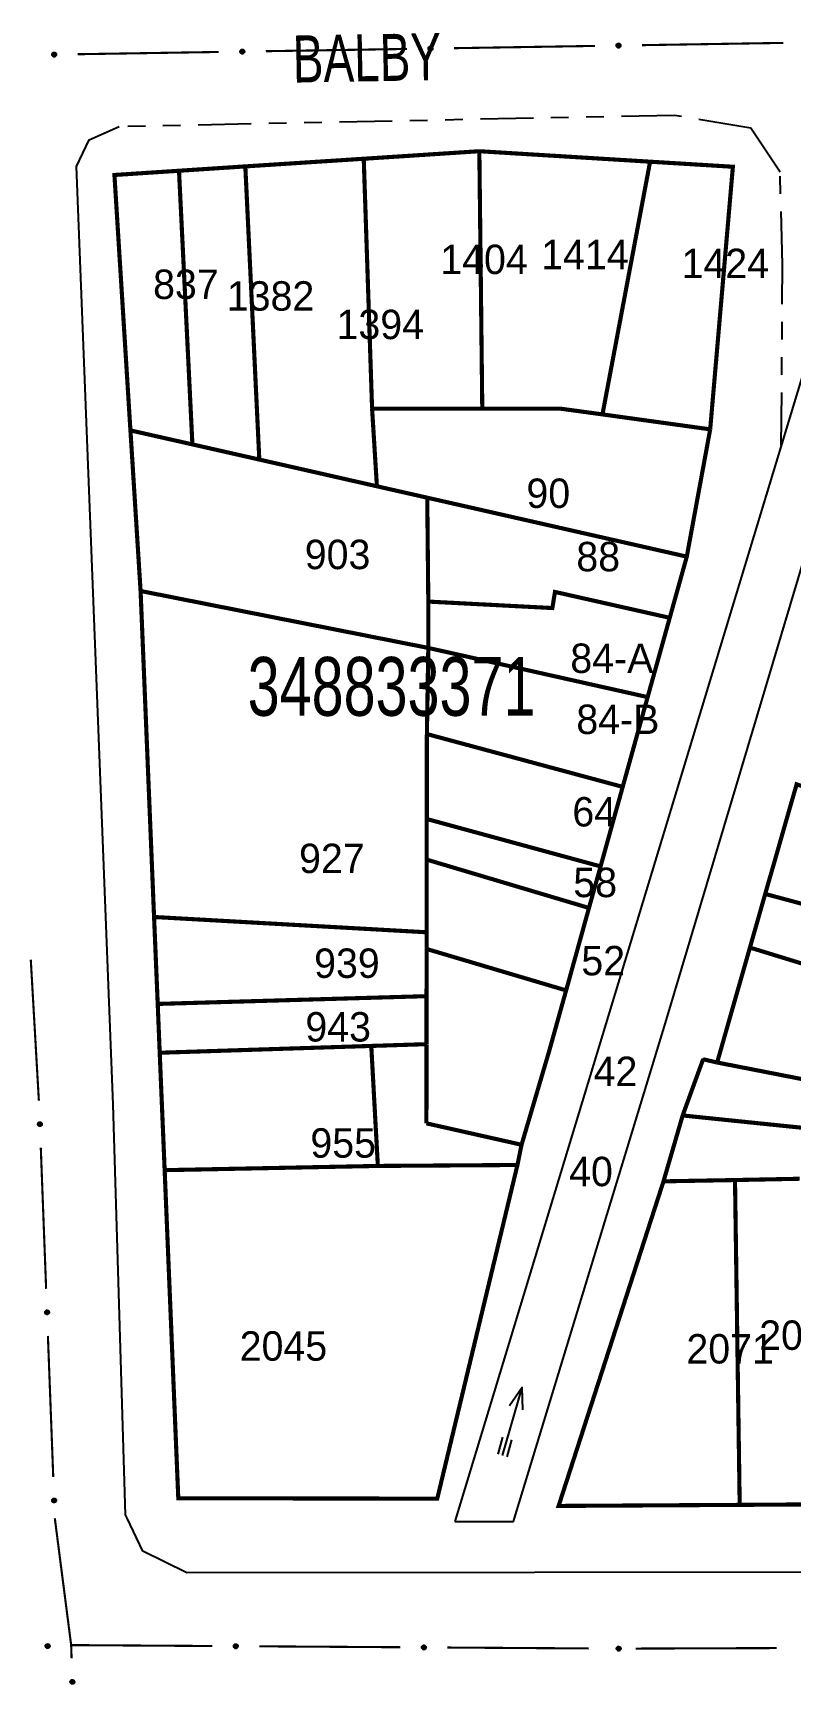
# Model space of a CAD drawing. Extents: x 202481 to 204056, y 4838981 to 4840330.
# Drawn here: x 202731.7 to 202796.2, y 4839883.5 to 4840023.8 of the extents above; entities that cross this region are included whole.
import ezdxf
from ezdxf.enums import TextEntityAlignment as Align

# ---------------------------------------------------------------- set-up
doc = ezdxf.new("R2010")
doc.units = 0
doc.header["$LTSCALE"] = 1.5
doc.header["$MEASUREMENT"] = 0
doc.linetypes.add('TRACO_25', pattern=[8, 3, -1, 1, -1, 1, -1])
for name, color, linetype in [('CD_MALHA_LOTES', 7, 'CONTINUOUS'), ('CD_TXT_QUADRA', 7, 'CONTINUOUS'), ('HD-CANAIS', 7, 'CONTINUOUS'), ('RU-QUADRA', 210, 'CONTINUOUS'), ('SV-EIXO-RUA-PAV', 20, 'CONTINUOUS'), ('SV-PONTE-BUEIRO', 251, 'CONTINUOUS'), ('SV-RUA-NAO-PAV', 7, 'CONTINUOUS'), ('SV-RUA-PAVIM', 7, 'CONTINUOUS'), ('SV-TXT-RUA-PAV', 7, 'CONTINUOUS'), ('Th_NmrPort', 1, 'CONTINUOUS')]:
    doc.layers.add(name, color=color, linetype=linetype)
doc.styles.add('ARIAL', font='ARIAL.SHX')

# ---------------------------------------------------------------- blocks, each defined once
blk = doc.blocks.new('COD035', base_point=(202771.65, 4839902.89))
at = {"layer": 'HD-CANAIS'}
for p, q in [((202771.65, 4839903.295731), (202773.15, 4839903.295731)), ((202771.65, 4839902.895731), (202777.65, 4839902.895731)), ((202771.65, 4839902.495731), (202773.15, 4839902.495731))]:
    blk.add_line(p, q, dxfattribs=at)
blk.add_lwpolyline([(202775.85, 4839902.295731), (202777.65, 4839902.895731), (202775.85, 4839903.495731)], dxfattribs=at)

msp = doc.modelspace()

# ---------------------------------------------------------------- linework, layer by layer
at = {"layer": 'CD_MALHA_LOTES', "linetype": 'Continuous', "const_width": 0.35, "flags": 128}
for points in [[(202749.77, 4840012.46), (202759.84, 4840013.11)], [(202759.84, 4840013.11), (202769.67, 4840013.75)], [(202760.55, 4839991.86), (202759.84, 4840013.11)], [(202769.92, 4839991.86), (202769.67, 4840013.75)], [(202769.67, 4840013.75), (202784.19, 4840012.86)], [(202780.14, 4839991.38), (202784.19, 4840012.86)], [(202784.19, 4840012.86), (202791.23, 4840012.43), (202789.3, 4839990.11)], [(202744.13, 4840012.09), (202738.64, 4840011.73), (202740, 4839990.02)], [(202744.13, 4840012.09), (202749.77, 4840012.46)], [(202745.27, 4839988.83), (202744.13, 4840012.09)], [(202750.96, 4839987.54), (202749.77, 4840012.46)], [(202760.96, 4839985.27), (202760.55, 4839991.86)], [(202760.55, 4839991.86), (202769.92, 4839991.86)], [(202780.14, 4839991.38), (202776.62, 4839991.86), (202769.92, 4839991.86)], [(202789.3, 4839990.11), (202780.14, 4839991.38)], [(202740, 4839990.02), (202745.27, 4839988.83)], [(202740.863333, 4839976.37), (202740, 4839990.02)], [(202745.27, 4839988.83), (202750.96, 4839987.54)], [(202789.3, 4839990.11), (202787.31, 4839979.29)], [(202750.96, 4839987.54), (202760.96, 4839985.27)], [(202760.96, 4839985.27), (202765.24, 4839984.3)], [(202765.24, 4839984.3), (202787.31, 4839979.29)], [(202765.24, 4839984.3), (202765.33, 4839975.47)], [(202785.86, 4839974.09), (202787.31, 4839979.29)], [(202742.01, 4839948.66), (202740.863333, 4839976.37)], [(202765.33, 4839971.53), (202740.863333, 4839976.37)], [(202765.33, 4839975.47), (202775.88, 4839974.92), (202776.1, 4839976.29), (202785.86, 4839974.09)], [(202765.33, 4839975.47), (202765.33, 4839971.53)], [(202785.86, 4839974.09), (202783.98, 4839967.35)], [(202765.21, 4839964.21), (202765.33, 4839971.53)], [(202783.98, 4839967.35), (202765.33, 4839971.53)], [(202783.98, 4839967.35), (202781.86, 4839959.72)], [(202765.2, 4839956.99), (202765.21, 4839964.21)], [(202781.86, 4839959.72), (202765.21, 4839964.21)], [(202781.86, 4839959.72), (202779.98, 4839952.96)], [(202793.98, 4839950.62), (202796.65, 4839959.94), (202798.07, 4839959.44)], [(202765.194128, 4839953.537248), (202765.2, 4839956.99)], [(202779.98, 4839952.96), (202765.2, 4839956.99)], [(202765.19, 4839947.36), (202765.194128, 4839953.537248)], [(202778.991729, 4839949.428035), (202765.194128, 4839953.537248)], [(202779.98, 4839952.96), (202778.991729, 4839949.428035)], [(202792.68, 4839946.06), (202793.98, 4839950.62)], [(202826.11, 4839941.97), (202793.98, 4839950.62)], [(202742.01, 4839948.66), (202765.19, 4839947.36)], [(202742.32, 4839941.27), (202742.01, 4839948.66)], [(202778.991729, 4839949.428035), (202777.05, 4839942.42)], [(202765.19, 4839945.94), (202765.19, 4839947.36)], [(202765.18, 4839941.93), (202765.19, 4839945.94)], [(202777.05, 4839942.42), (202765.19, 4839945.94)], [(202789.89, 4839936.29), (202792.68, 4839946.06)], [(202826.43, 4839935.7), (202792.68, 4839946.06)], [(202742.32, 4839941.27), (202765.18, 4839941.93)], [(202742.49, 4839937.12), (202742.32, 4839941.27)], [(202765.18, 4839940.54), (202765.18, 4839941.93)], [(202777.05, 4839942.42), (202775.61, 4839937.27)], [(202765.18, 4839937.85), (202765.18, 4839940.54)], [(202742.49, 4839937.12), (202760.48, 4839937.7)], [(202742.91, 4839927.14), (202742.49, 4839937.12)], [(202760.48, 4839937.7), (202765.18, 4839937.85)], [(202761.04, 4839927.5), (202760.48, 4839937.7)], [(202765.18, 4839937.85), (202765.17, 4839931.12)], [(202775.61, 4839937.27), (202773.26, 4839929.3)], [(202786.96, 4839931.79), (202788.7, 4839936.57)], [(202788.7, 4839936.57), (202789.89, 4839936.29)], [(202813.45, 4839931.69), (202789.89, 4839936.29)], [(202786.96, 4839931.79), (202785.33, 4839926.19)], [(202812.89, 4839929.12), (202786.96, 4839931.79)], [(202773.26, 4839929.3), (202765.17, 4839931.12)], [(202773.26, 4839929.3), (202772.91, 4839927.58)], [(202772.91, 4839927.58), (202766.09, 4839899.22), (202744.07, 4839899.25), (202742.91, 4839927.14)], [(202742.91, 4839927.14), (202761.04, 4839927.5)], [(202772.91, 4839927.58), (202761.04, 4839927.5)], [(202785.33, 4839926.19), (202776.41, 4839898.6), (202791.81, 4839898.69)], [(202785.33, 4839926.19), (202791.41, 4839926.3)], [(202791.41, 4839926.3), (202796.92, 4839926.41)], [(202791.81, 4839898.69), (202791.41, 4839926.3)], [(202797.72, 4839898.73), (202791.81, 4839898.69)]]:
    msp.add_lwpolyline(points, dxfattribs=at)
at = {"layer": 'HD-CANAIS', "linetype": 'Continuous'}
for points in [[(202803.02, 4840014.04, 4.44), (202779.38, 4839936.13, 5.16), (202767.66, 4839897.55, 5.52)], [(202772.66, 4839897.55, 4.67), (202785.49, 4839939.67, 4.67), (202807.4, 4840012.96, 4.73), (202803.02, 4840014.04, 4.44)], [(202767.66, 4839897.55, 5.52), (202767.58, 4839897.29, 5.52)], [(202772.58, 4839897.27, 5.52), (202772.66, 4839897.55, 4.67)]]:
    msp.add_polyline3d(points, dxfattribs=at)
at = {"layer": 'RU-QUADRA', "linetype": 'Continuous', "const_width": 0.18, "flags": 128}
msp.add_lwpolyline([(202791.23, 4840012.43), (202789.3, 4839990.11), (202787.31, 4839979.29), (202785.86, 4839974.09), (202783.98, 4839967.35), (202781.86, 4839959.72), (202779.98, 4839952.96), (202778.53, 4839947.78), (202777.05, 4839942.42), (202775.61, 4839937.27), (202773.26, 4839929.3), (202772.91, 4839927.58), (202766.09, 4839899.22), (202744.07, 4839899.25), (202742.91, 4839927.14), (202742.49, 4839937.12), (202742.32, 4839941.27), (202742.01, 4839948.66), (202741.32, 4839965.25), (202740.87, 4839976.27), (202740, 4839990.02), (202738.64, 4840011.73), (202744.13, 4840012.09), (202749.77, 4840012.46), (202759.84, 4840013.11), (202769.68, 4840013.75), (202784.19, 4840012.86)], close=True, dxfattribs=at)
msp.add_lwpolyline([(202796.65, 4839959.94), (202793.98, 4839950.62), (202792.68, 4839946.06), (202789.89, 4839936.29), (202788.7, 4839936.57), (202786.96, 4839931.79), (202785.33, 4839926.19), (202780.19, 4839910.27), (202776.41, 4839898.6), (202791.81, 4839898.69), (202797.72, 4839898.73)], dxfattribs=at)
at = {"layer": 'SV-EIXO-RUA-PAV', "const_width": 0.18}
for points in [[(202767.512229, 4840022.50819), (202779.510684, 4840022.700733)], [(202783.510169, 4840022.764915), (202795.508624, 4840022.957459)], [(202735.516348, 4840021.994739), (202747.514803, 4840022.187283)], [(202751.514288, 4840022.251465), (202763.512744, 4840022.444008)], [(202731.526707, 4839945.021803), (202732.213784, 4839933.041489)], [(202732.377421, 4839929.044938), (202732.831484, 4839917.053532)], [(202732.982839, 4839913.056397), (202733.436902, 4839901.06499)], [(202733.57, 4839897.55), (202734.848838, 4839887.632108)], [(202734.848838, 4839887.632108), (202734.96, 4839886.77)], [(202734.959703, 4839886.76999), (202734.96, 4839886.77)], [(202734.96, 4839886.77), (202746.959454, 4839886.69268)], [(202734.96, 4839886.77), (202734.99582, 4839885.639813)], [(202750.959371, 4839886.666906), (202762.959122, 4839886.589584)], [(202766.959039, 4839886.56381), (202778.95879, 4839886.486488)], [(202782.958728, 4839886.475054), (202794.958654, 4839886.517207)]]:
    msp.add_lwpolyline(points, dxfattribs=at)
at = {"layer": 'SV-EIXO-RUA-PAV'}
for points in [[(202781.364998, 4840022.840585), (202781.398521, 4840022.876198), (202781.434615, 4840022.89995), (202781.47042, 4840022.911096), (202781.504629, 4840022.912695), (202781.539811, 4840022.910389), (202781.574768, 4840022.900239), (202781.611071, 4840022.880379), (202781.647031, 4840022.847001), (202781.668933, 4840022.808428), (202781.681739, 4840022.773909), (202781.68546, 4840022.738334), (202781.682647, 4840022.704194), (202781.670903, 4840022.668231), (202781.650417, 4840022.631638), (202781.61598, 4840022.596291), (202781.580435, 4840022.573247), (202781.545519, 4840022.563376), (202781.509731, 4840022.559861), (202781.473842, 4840022.562646), (202781.439584, 4840022.572807), (202781.402778, 4840022.593499), (202781.36834, 4840022.627951), (202781.344953, 4840022.663141), (202781.334593, 4840022.697909), (202781.331927, 4840022.733221), (202781.33381, 4840022.768535), (202781.342551, 4840022.8041), (202781.364998, 4840022.840585)], [(202733.371177, 4840022.07041), (202733.4047, 4840022.106022), (202733.440794, 4840022.129774), (202733.4766, 4840022.14092), (202733.510808, 4840022.142519), (202733.54599, 4840022.140214), (202733.580947, 4840022.130063), (202733.617251, 4840022.110203), (202733.653211, 4840022.076826), (202733.675112, 4840022.038252), (202733.687918, 4840022.003733), (202733.691639, 4840021.968158), (202733.688827, 4840021.934019), (202733.677082, 4840021.898056), (202733.656597, 4840021.861462), (202733.622159, 4840021.826115), (202733.586615, 4840021.803072), (202733.551699, 4840021.793201), (202733.51591, 4840021.789686), (202733.480021, 4840021.79247), (202733.445764, 4840021.802632), (202733.408957, 4840021.823324), (202733.37452, 4840021.857776), (202733.351132, 4840021.892965), (202733.340773, 4840021.927734), (202733.338106, 4840021.963045), (202733.339989, 4840021.99836), (202733.34873, 4840022.033925), (202733.371177, 4840022.07041)], [(202749.369118, 4840022.327135), (202749.402641, 4840022.362747), (202749.438734, 4840022.3865), (202749.47454, 4840022.397645), (202749.508749, 4840022.399245), (202749.54393, 4840022.396939), (202749.578887, 4840022.386788), (202749.615191, 4840022.366928), (202749.651151, 4840022.333551), (202749.673053, 4840022.294977), (202749.685858, 4840022.260458), (202749.68958, 4840022.224884), (202749.686767, 4840022.190744), (202749.675022, 4840022.154781), (202749.654537, 4840022.118188), (202749.6201, 4840022.08284), (202749.584555, 4840022.059797), (202749.549639, 4840022.049926), (202749.513851, 4840022.046411), (202749.477961, 4840022.049196), (202749.443704, 4840022.059357), (202749.406897, 4840022.080049), (202749.37246, 4840022.114501), (202749.349072, 4840022.14969), (202749.338713, 4840022.184459), (202749.336046, 4840022.21977), (202749.33793, 4840022.255085), (202749.34667, 4840022.29065), (202749.369118, 4840022.327135)], [(202765.367058, 4840022.58386), (202765.400581, 4840022.619472), (202765.436674, 4840022.643225), (202765.47248, 4840022.654371), (202765.506689, 4840022.65597), (202765.54187, 4840022.653664), (202765.576828, 4840022.643513), (202765.613131, 4840022.623653), (202765.649091, 4840022.590276), (202765.670993, 4840022.551703), (202765.683798, 4840022.517184), (202765.68752, 4840022.481609), (202765.684707, 4840022.447469), (202765.672963, 4840022.411506), (202765.652477, 4840022.374913), (202765.61804, 4840022.339566), (202765.582495, 4840022.316522), (202765.547579, 4840022.306651), (202765.511791, 4840022.303136), (202765.475902, 4840022.305921), (202765.441644, 4840022.316082), (202765.404837, 4840022.336774), (202765.3704, 4840022.371226), (202765.347012, 4840022.406415), (202765.336653, 4840022.441184), (202765.333986, 4840022.476495), (202765.33587, 4840022.51181), (202765.34461, 4840022.547375), (202765.367058, 4840022.58386)], [(202732.406308, 4839931.191249), (202732.442643, 4839931.15851), (202732.467177, 4839931.122943), (202732.4791, 4839931.087389), (202732.481445, 4839931.053223), (202732.479907, 4839931.018), (202732.470521, 4839930.98283), (202732.451457, 4839930.946102), (202732.418871, 4839930.909423), (202732.380784, 4839930.886685), (202732.346553, 4839930.87313), (202732.311067, 4839930.868634), (202732.276875, 4839930.870702), (202732.240664, 4839930.88166), (202732.203633, 4839930.901343), (202732.167543, 4839930.935001), (202732.143731, 4839930.970035), (202732.1331, 4839931.004728), (202732.128806, 4839931.040431), (202732.130808, 4839931.076372), (202732.14022, 4839931.110843), (202732.160105, 4839931.148092), (202732.193798, 4839931.183272), (202732.228469, 4839931.207421), (202732.263003, 4839931.218536), (202732.298248, 4839931.221972), (202732.333596, 4839931.220859), (202732.369343, 4839931.212896), (202732.406308, 4839931.191249)], [(202733.011726, 4839915.202707), (202733.048061, 4839915.169969), (202733.072595, 4839915.134402), (202733.084518, 4839915.098847), (202733.086863, 4839915.064682), (202733.085325, 4839915.029458), (202733.075939, 4839914.994288), (202733.056875, 4839914.95756), (202733.024289, 4839914.920881), (202732.986202, 4839914.898143), (202732.951971, 4839914.884588), (202732.916486, 4839914.880092), (202732.882293, 4839914.88216), (202732.846082, 4839914.893118), (202732.809051, 4839914.912801), (202732.772962, 4839914.946459), (202732.749149, 4839914.981493), (202732.738518, 4839915.016186), (202732.734224, 4839915.051889), (202732.736226, 4839915.08783), (202732.745638, 4839915.122301), (202732.765523, 4839915.15955), (202732.799216, 4839915.19473), (202732.833887, 4839915.21888), (202732.868421, 4839915.229994), (202732.903667, 4839915.23343), (202732.939014, 4839915.232317), (202732.974761, 4839915.224354), (202733.011726, 4839915.202707)], [(202733.617145, 4839899.214165), (202733.653479, 4839899.181427), (202733.678013, 4839899.14586), (202733.689937, 4839899.110305), (202733.692281, 4839899.07614), (202733.690743, 4839899.040916), (202733.681357, 4839899.005746), (202733.662293, 4839898.969018), (202733.629707, 4839898.932339), (202733.591621, 4839898.909602), (202733.557389, 4839898.896047), (202733.521904, 4839898.891551), (202733.487711, 4839898.893618), (202733.4515, 4839898.904576), (202733.414469, 4839898.924259), (202733.37838, 4839898.957917), (202733.354567, 4839898.992951), (202733.343937, 4839899.027644), (202733.339643, 4839899.063347), (202733.341644, 4839899.099289), (202733.351056, 4839899.133759), (202733.370941, 4839899.171009), (202733.404634, 4839899.206189), (202733.439305, 4839899.230338), (202733.473839, 4839899.241453), (202733.509085, 4839899.244889), (202733.544432, 4839899.243775), (202733.580179, 4839899.235812), (202733.617145, 4839899.214165)], [(202732.813296, 4839886.790484), (202732.845892, 4839886.826946), (202732.881363, 4839886.851618), (202732.91687, 4839886.863681), (202732.951027, 4839886.866159), (202732.986256, 4839886.864759), (202733.021463, 4839886.855511), (202733.058265, 4839886.83659), (202733.095071, 4839886.804149), (202733.117957, 4839886.766151), (202733.131646, 4839886.731973), (202733.136281, 4839886.696505), (202733.134347, 4839886.662305), (202733.123531, 4839886.626051), (202733.103993, 4839886.588943), (202733.070476, 4839886.552723), (202733.035535, 4839886.528773), (202733.000884, 4839886.518007), (202732.965198, 4839886.513574), (202732.929249, 4839886.515434), (202732.894742, 4839886.524712), (202732.857415, 4839886.544451), (202732.822104, 4839886.578006), (202732.797819, 4839886.612582), (202732.78657, 4839886.647073), (202732.782996, 4839886.682304), (202732.783971, 4839886.717656), (202732.791794, 4839886.753434), (202732.813296, 4839886.790484)], [(202748.816444, 4839886.790797), (202748.850759, 4839886.825647), (202748.887378, 4839886.848581), (202748.923425, 4839886.858919), (202748.957661, 4839886.859748), (202748.992782, 4839886.856652), (202749.027502, 4839886.845718), (202749.06335, 4839886.825047), (202749.09855, 4839886.790869), (202749.119579, 4839886.751813), (202749.131605, 4839886.717015), (202749.134526, 4839886.681365), (202749.130946, 4839886.647298), (202749.118396, 4839886.611608), (202749.097093, 4839886.575484), (202749.061869, 4839886.54092), (202749.025815, 4839886.518682), (202748.990686, 4839886.509598), (202748.954828, 4839886.506889), (202748.91901, 4839886.51048), (202748.88499, 4839886.52141), (202748.848658, 4839886.542924), (202748.815004, 4839886.578142), (202748.792413, 4839886.613848), (202748.782839, 4839886.648841), (202748.780967, 4839886.684203), (202748.783644, 4839886.719467), (202748.793182, 4839886.754826), (202748.816444, 4839886.790797)], [(202764.816112, 4839886.687701), (202764.850427, 4839886.722551), (202764.887046, 4839886.745485), (202764.923093, 4839886.755823), (202764.957329, 4839886.756652), (202764.99245, 4839886.753556), (202765.02717, 4839886.742622), (202765.063018, 4839886.721951), (202765.098218, 4839886.687773), (202765.119247, 4839886.648717), (202765.131273, 4839886.613919), (202765.134193, 4839886.578269), (202765.130614, 4839886.544202), (202765.118064, 4839886.508512), (202765.09676, 4839886.472388), (202765.061537, 4839886.437824), (202765.025483, 4839886.415586), (202764.990354, 4839886.406502), (202764.954495, 4839886.403793), (202764.918678, 4839886.407384), (202764.884658, 4839886.418314), (202764.848325, 4839886.439828), (202764.814672, 4839886.475046), (202764.792081, 4839886.510752), (202764.782507, 4839886.545745), (202764.780634, 4839886.581107), (202764.783312, 4839886.616371), (202764.79285, 4839886.65173), (202764.816112, 4839886.687701)], [(202781.375934, 4839886.579575), (202781.4099, 4839886.614765), (202781.446289, 4839886.638063), (202781.482231, 4839886.648759), (202781.516457, 4839886.649929), (202781.551607, 4839886.647183), (202781.586435, 4839886.636595), (202781.622486, 4839886.616281), (202781.658025, 4839886.582456), (202781.679442, 4839886.543611), (202781.691814, 4839886.508934), (202781.695089, 4839886.473316), (202781.691849, 4839886.439214), (202781.679654, 4839886.403401), (202781.658712, 4839886.367067), (202781.623834, 4839886.332154), (202781.588003, 4839886.309558), (202781.552966, 4839886.300125), (202781.517137, 4839886.297059), (202781.481285, 4839886.300293), (202781.447158, 4839886.310884), (202781.410613, 4839886.332035), (202781.376611, 4839886.366916), (202781.353666, 4839886.402396), (202781.343743, 4839886.437291), (202781.341519, 4839886.472634), (202781.343845, 4839886.507922), (202781.353031, 4839886.543374), (202781.375934, 4839886.579575)], [(202735.164651, 4839883.787912), (202735.200783, 4839883.754951), (202735.225097, 4839883.719233), (202735.236801, 4839883.683606), (202735.238935, 4839883.649426), (202735.23718, 4839883.614213), (202735.227577, 4839883.579101), (202735.208287, 4839883.542492), (202735.175477, 4839883.506014), (202735.13725, 4839883.483512), (202735.102936, 4839883.470168), (202735.067423, 4839883.465891), (202735.033244, 4839883.468169), (202734.997102, 4839883.47935), (202734.960192, 4839883.499261), (202734.924311, 4839883.533141), (202734.900715, 4839883.568321), (202734.890299, 4839883.603079), (202734.886225, 4839883.638808), (202734.888448, 4839883.674736), (202734.898072, 4839883.709148), (202734.918186, 4839883.746274), (202734.952096, 4839883.781246), (202734.986915, 4839883.805181), (202735.021517, 4839883.816082), (202735.056783, 4839883.819301), (202735.092122, 4839883.81797), (202735.12782, 4839883.809787), (202735.164651, 4839883.787912)]]:
    msp.add_lwpolyline(points, close=True, dxfattribs=at)
for points in [[(202781.331927, 4840022.733221), (202781.681739, 4840022.773909)], [(202781.33381, 4840022.768535), (202781.668933, 4840022.808428)], [(202781.334593, 4840022.697909), (202781.68546, 4840022.738334)], [(202781.335865, 4840022.715175), (202781.681883, 4840022.75348)], [(202781.336638, 4840022.752034), (202781.670333, 4840022.792871)], [(202781.342551, 4840022.8041), (202781.647031, 4840022.847001)], [(202781.342912, 4840022.786252), (202781.653392, 4840022.828082)], [(202781.343256, 4840022.679811), (202781.681044, 4840022.720714)], [(202781.344953, 4840022.663141), (202781.682647, 4840022.704194)], [(202781.354644, 4840022.820558), (202781.625558, 4840022.861752)], [(202781.358833, 4840022.644579), (202781.672063, 4840022.685088)], [(202781.364998, 4840022.840585), (202781.611071, 4840022.880379)], [(202781.384046, 4840022.859241), (202781.585532, 4840022.889769)], [(202781.398521, 4840022.876198), (202781.574768, 4840022.900239)], [(202781.419038, 4840022.889826), (202781.548454, 4840022.904185)], [(202781.434615, 4840022.89995), (202781.539811, 4840022.910389)], [(202733.338106, 4840021.963045), (202733.687918, 4840022.003733)], [(202733.339989, 4840021.99836), (202733.675112, 4840022.038252)], [(202733.340773, 4840021.927734), (202733.691639, 4840021.968158)], [(202733.342044, 4840021.945), (202733.688062, 4840021.983305)], [(202733.342817, 4840021.981859), (202733.676513, 4840022.022696)], [(202733.34873, 4840022.033925), (202733.653211, 4840022.076826)], [(202733.349091, 4840022.016077), (202733.659571, 4840022.057906)], [(202733.349435, 4840021.909636), (202733.687224, 4840021.950539)], [(202733.351132, 4840021.892965), (202733.688827, 4840021.934019)], [(202733.360823, 4840022.050383), (202733.631737, 4840022.091577)], [(202733.365012, 4840021.874404), (202733.678242, 4840021.914913)], [(202733.371177, 4840022.07041), (202733.617251, 4840022.110203)], [(202733.37452, 4840021.857776), (202733.677082, 4840021.898056)], [(202733.390226, 4840022.089066), (202733.591711, 4840022.119593)], [(202733.395553, 4840021.842141), (202733.663804, 4840021.879199)], [(202733.4047, 4840022.106022), (202733.580947, 4840022.130063)], [(202733.408957, 4840021.823324), (202733.656597, 4840021.861462)], [(202733.425217, 4840022.119651), (202733.554633, 4840022.13401)], [(202733.432828, 4840021.815445), (202733.631629, 4840021.8432)], [(202733.440794, 4840022.129774), (202733.54599, 4840022.140214)], [(202733.445764, 4840021.802632), (202733.622159, 4840021.826115)], [(202733.467221, 4840021.798256), (202733.59798, 4840021.814002)], [(202733.480021, 4840021.79247), (202733.586615, 4840021.803072)], [(202749.336046, 4840022.21977), (202749.685858, 4840022.260458)], [(202749.33793, 4840022.255085), (202749.673053, 4840022.294977)], [(202749.338713, 4840022.184459), (202749.68958, 4840022.224884)], [(202749.339984, 4840022.201725), (202749.686003, 4840022.24003)], [(202749.340757, 4840022.238584), (202749.674453, 4840022.279421)], [(202749.34667, 4840022.29065), (202749.651151, 4840022.333551)], [(202749.347032, 4840022.272802), (202749.657512, 4840022.314631)], [(202749.347375, 4840022.166361), (202749.685164, 4840022.207264)], [(202749.349072, 4840022.14969), (202749.686767, 4840022.190744)], [(202749.358763, 4840022.307108), (202749.629677, 4840022.348302)], [(202749.362952, 4840022.131129), (202749.676183, 4840022.171638)], [(202749.369118, 4840022.327135), (202749.615191, 4840022.366928)], [(202749.37246, 4840022.114501), (202749.675022, 4840022.154781)], [(202749.388166, 4840022.345791), (202749.589651, 4840022.376318)], [(202749.393493, 4840022.098866), (202749.661744, 4840022.135924)], [(202749.402641, 4840022.362747), (202749.578887, 4840022.386788)], [(202749.406897, 4840022.080049), (202749.654537, 4840022.118188)], [(202749.423157, 4840022.376376), (202749.552573, 4840022.390735)], [(202749.430768, 4840022.072171), (202749.629569, 4840022.099925)], [(202749.438734, 4840022.3865), (202749.54393, 4840022.396939)], [(202749.443704, 4840022.059357), (202749.6201, 4840022.08284)], [(202749.465162, 4840022.054981), (202749.59592, 4840022.070727)], [(202749.477961, 4840022.049196), (202749.584555, 4840022.059797)], [(202765.333986, 4840022.476495), (202765.683798, 4840022.517184)], [(202765.33587, 4840022.51181), (202765.670993, 4840022.551703)], [(202765.336653, 4840022.441184), (202765.68752, 4840022.481609)], [(202765.337924, 4840022.45845), (202765.683943, 4840022.496755)], [(202765.338697, 4840022.495309), (202765.672393, 4840022.536146)], [(202765.34461, 4840022.547375), (202765.649091, 4840022.590276)], [(202765.344972, 4840022.529527), (202765.655452, 4840022.571356)], [(202765.345315, 4840022.423086), (202765.683104, 4840022.463989)], [(202765.347012, 4840022.406415), (202765.684707, 4840022.447469)], [(202765.356704, 4840022.563833), (202765.627617, 4840022.605027)], [(202765.360892, 4840022.387854), (202765.674123, 4840022.428363)], [(202765.367058, 4840022.58386), (202765.613131, 4840022.623653)], [(202765.3704, 4840022.371226), (202765.672963, 4840022.411506)], [(202765.386106, 4840022.602516), (202765.587592, 4840022.633044)], [(202765.391433, 4840022.355591), (202765.659684, 4840022.392649)], [(202765.400581, 4840022.619472), (202765.576828, 4840022.643513)], [(202765.404837, 4840022.336774), (202765.652477, 4840022.374913)], [(202765.421098, 4840022.633101), (202765.550513, 4840022.64746)], [(202765.428709, 4840022.328896), (202765.627509, 4840022.35665)], [(202765.436674, 4840022.643225), (202765.54187, 4840022.653664)], [(202765.441644, 4840022.316082), (202765.61804, 4840022.339566)], [(202765.463102, 4840022.311707), (202765.59386, 4840022.327452)], [(202765.475902, 4840022.305921), (202765.582495, 4840022.316522)], [(202781.36834, 4840022.627951), (202781.670903, 4840022.668231)], [(202781.389374, 4840022.612317), (202781.657625, 4840022.649374)], [(202781.402778, 4840022.593499), (202781.650417, 4840022.631638)], [(202781.426649, 4840022.585621), (202781.625449, 4840022.613376)], [(202781.439584, 4840022.572807), (202781.61598, 4840022.596291)], [(202781.461042, 4840022.568432), (202781.591801, 4840022.584177)], [(202781.473842, 4840022.562646), (202781.580435, 4840022.573247)], [(202732.130808, 4839931.076372), (202732.143731, 4839930.970035)], [(202732.136313, 4839931.089295), (202732.154905, 4839930.958911)], [(202732.14022, 4839931.110843), (202732.167543, 4839930.935001)], [(202732.152749, 4839931.124055), (202732.184831, 4839930.925907)], [(202732.160105, 4839931.148092), (202732.203633, 4839930.901343)], [(202732.178625, 4839931.161903), (202732.221522, 4839930.894524)], [(202732.193798, 4839931.183272), (202732.240664, 4839930.88166)], [(202732.210215, 4839931.19314), (202732.257542, 4839930.880867)], [(202732.228469, 4839931.207421), (202732.276875, 4839930.870702)], [(202732.245099, 4839931.209482), (202732.293356, 4839930.872665)], [(202732.263003, 4839931.218536), (202732.311067, 4839930.868634)], [(202732.280293, 4839931.217642), (202732.326132, 4839930.87254)], [(202732.298248, 4839931.221972), (202732.346553, 4839930.87313)], [(202732.31716, 4839931.217672), (202732.365262, 4839930.884946)], [(202732.333596, 4839931.220859), (202732.380784, 4839930.886685)], [(202732.351507, 4839931.212145), (202732.400095, 4839930.902651)], [(202732.369343, 4839931.212896), (202732.418871, 4839930.909423)], [(202732.38606, 4839931.201164), (202732.433151, 4839930.931213)], [(202732.406308, 4839931.191249), (202732.451457, 4839930.946102)], [(202732.425376, 4839931.172612), (202732.460288, 4839930.97184)], [(202732.442643, 4839931.15851), (202732.470521, 4839930.98283)], [(202732.456716, 4839931.138296), (202732.473893, 4839931.009224)], [(202732.467177, 4839931.122943), (202732.479907, 4839931.018)], [(202732.736226, 4839915.08783), (202732.749149, 4839914.981493)], [(202732.741731, 4839915.100753), (202732.760324, 4839914.970369)], [(202732.745638, 4839915.122301), (202732.772962, 4839914.946459)], [(202732.758167, 4839915.135513), (202732.790249, 4839914.937365)], [(202732.765523, 4839915.15955), (202732.809051, 4839914.912801)], [(202732.784044, 4839915.173361), (202732.82694, 4839914.905982)], [(202732.799216, 4839915.19473), (202732.846082, 4839914.893118)], [(202732.815633, 4839915.204598), (202732.86296, 4839914.892325)], [(202732.833887, 4839915.21888), (202732.882293, 4839914.88216)], [(202732.850517, 4839915.22094), (202732.898774, 4839914.884123)], [(202732.868421, 4839915.229994), (202732.916486, 4839914.880092)], [(202732.885711, 4839915.2291), (202732.931551, 4839914.883999)], [(202732.903667, 4839915.23343), (202732.951971, 4839914.884588)], [(202732.922578, 4839915.229131), (202732.97068, 4839914.896404)], [(202732.939014, 4839915.232317), (202732.986202, 4839914.898143)], [(202732.956925, 4839915.223604), (202733.005513, 4839914.914109)], [(202732.974761, 4839915.224354), (202733.024289, 4839914.920881)], [(202732.991478, 4839915.212622), (202733.038569, 4839914.942671)], [(202733.011726, 4839915.202707), (202733.056875, 4839914.95756)], [(202733.030794, 4839915.18407), (202733.065706, 4839914.983298)], [(202733.048061, 4839915.169969), (202733.075939, 4839914.994288)], [(202733.062134, 4839915.149754), (202733.079311, 4839915.020682)], [(202733.072595, 4839915.134402), (202733.085325, 4839915.029458)], [(202733.389462, 4839899.184819), (202733.432358, 4839898.91744)], [(202733.404634, 4839899.206189), (202733.4515, 4839898.904576)], [(202733.421051, 4839899.216057), (202733.468378, 4839898.903784)], [(202733.439305, 4839899.230338), (202733.487711, 4839898.893618)], [(202733.455935, 4839899.232398), (202733.504192, 4839898.895581)], [(202733.473839, 4839899.241453), (202733.521904, 4839898.891551)], [(202733.491129, 4839899.240558), (202733.536969, 4839898.895457)], [(202733.509085, 4839899.244889), (202733.557389, 4839898.896047)], [(202733.527996, 4839899.240589), (202733.576098, 4839898.907863)], [(202733.544432, 4839899.243775), (202733.591621, 4839898.909602)], [(202733.562343, 4839899.235062), (202733.610931, 4839898.925568)], [(202733.580179, 4839899.235812), (202733.629707, 4839898.932339)], [(202733.596897, 4839899.224081), (202733.643987, 4839898.954129)], [(202733.617145, 4839899.214165), (202733.662293, 4839898.969018)], [(202733.636212, 4839899.195528), (202733.671124, 4839898.994756)], [(202733.341644, 4839899.099289), (202733.354567, 4839898.992951)], [(202733.34715, 4839899.112211), (202733.365742, 4839898.981827)], [(202733.351056, 4839899.133759), (202733.37838, 4839898.957917)], [(202733.363585, 4839899.146971), (202733.395667, 4839898.948823)], [(202733.370941, 4839899.171009), (202733.414469, 4839898.924259)], [(202733.653479, 4839899.181427), (202733.681357, 4839899.005746)], [(202733.667552, 4839899.161212), (202733.684729, 4839899.03214)], [(202733.678013, 4839899.14586), (202733.690743, 4839899.040916)], [(202732.782996, 4839886.682304), (202733.131646, 4839886.731973)], [(202732.783971, 4839886.717656), (202733.117957, 4839886.766151)], [(202732.78657, 4839886.647073), (202733.136281, 4839886.696505)], [(202732.787222, 4839886.701233), (202733.119757, 4839886.750636)], [(202732.787396, 4839886.664366), (202733.132316, 4839886.711555)], [(202732.791794, 4839886.753434), (202733.095071, 4839886.804149)], [(202732.792614, 4839886.735601), (202733.101916, 4839886.785399)], [(202732.795694, 4839886.629204), (202733.132319, 4839886.678778)], [(202732.797819, 4839886.612582), (202733.134347, 4839886.662305)], [(202732.80346, 4839886.770197), (202733.073225, 4839886.818343)], [(202732.812172, 4839886.594384), (202733.124257, 4839886.642932)], [(202732.813296, 4839886.790484), (202733.058265, 4839886.83659)], [(202732.822104, 4839886.578006), (202733.123531, 4839886.626051)], [(202732.831858, 4839886.809624), (202733.032492, 4839886.845321)], [(202732.843532, 4839886.562917), (202733.110742, 4839886.606859)], [(202732.845892, 4839886.826946), (202733.021463, 4839886.855511)], [(202732.857415, 4839886.544451), (202733.103993, 4839886.588943)], [(202732.866052, 4839886.841098), (202732.995056, 4839886.858779)], [(202732.881363, 4839886.851618), (202732.986256, 4839886.864759)], [(202732.881481, 4839886.537189), (202733.079503, 4839886.570045)], [(202748.780967, 4839886.684203), (202749.131605, 4839886.717015)], [(202748.782839, 4839886.648841), (202749.134526, 4839886.681365)], [(202748.783644, 4839886.719467), (202749.119579, 4839886.751813)], [(202748.784498, 4839886.666074), (202749.13129, 4839886.696588)], [(202748.7861, 4839886.702906), (202749.120629, 4839886.736229)], [(202748.791092, 4839886.630553), (202749.129715, 4839886.663849)], [(202748.792413, 4839886.613848), (202749.130946, 4839886.647298)], [(202748.793142, 4839886.736975), (202749.104484, 4839886.771811)], [(202748.793182, 4839886.754826), (202749.09855, 4839886.790869)], [(202748.805642, 4839886.771008), (202749.077414, 4839886.8061)], [(202748.805872, 4839886.594979), (202749.119935, 4839886.628434)], [(202748.815004, 4839886.578142), (202749.118396, 4839886.611608)], [(202748.816444, 4839886.790797), (202749.06335, 4839886.825047)], [(202748.83568, 4839886.562038), (202749.104697, 4839886.593054)], [(202748.835907, 4839886.80902), (202749.038028, 4839886.835009)], [(202748.848658, 4839886.542924), (202749.097093, 4839886.575484)], [(202748.850759, 4839886.825647), (202749.027502, 4839886.845718)], [(202748.871577, 4839886.838811), (202749.001284, 4839886.850256)], [(202748.872346, 4839886.534511), (202749.07172, 4839886.557788)], [(202748.887378, 4839886.848581), (202748.992782, 4839886.856652)], [(202764.780634, 4839886.581107), (202765.131273, 4839886.613919)], [(202764.782507, 4839886.545745), (202765.134193, 4839886.578269)], [(202764.783312, 4839886.616371), (202765.119247, 4839886.648717)], [(202764.784166, 4839886.562978), (202765.130958, 4839886.593492)], [(202764.785767, 4839886.59981), (202765.120297, 4839886.633133)], [(202764.790759, 4839886.527457), (202765.129383, 4839886.560753)], [(202764.79281, 4839886.633879), (202765.104152, 4839886.668715)], [(202764.79285, 4839886.65173), (202765.098218, 4839886.687773)], [(202764.80531, 4839886.667912), (202765.077082, 4839886.703004)], [(202764.816112, 4839886.687701), (202765.063018, 4839886.721951)], [(202764.835575, 4839886.705924), (202765.037696, 4839886.731913)], [(202764.850427, 4839886.722551), (202765.02717, 4839886.742622)], [(202764.871245, 4839886.735715), (202765.000951, 4839886.74716)], [(202764.887046, 4839886.745485), (202764.99245, 4839886.753556)], [(202781.353031, 4839886.543374), (202781.658025, 4839886.582456)], [(202781.353168, 4839886.525523), (202781.664148, 4839886.563458)], [(202781.365329, 4839886.559679), (202781.636738, 4839886.597475)], [(202781.375934, 4839886.579575), (202781.622486, 4839886.616281)], [(202781.395214, 4839886.597991), (202781.597067, 4839886.625991)], [(202781.4099, 4839886.614765), (202781.586435, 4839886.636595)], [(202781.430586, 4839886.628135), (202781.560172, 4839886.640871)], [(202781.446289, 4839886.638063), (202781.551607, 4839886.647183)], [(202732.894742, 4839886.524712), (202733.070476, 4839886.552723)], [(202732.916305, 4839886.520889), (202733.046616, 4839886.539991)], [(202732.929249, 4839886.515434), (202733.035535, 4839886.528773)], [(202748.88499, 4839886.52141), (202749.061869, 4839886.54092)], [(202748.906344, 4839886.516553), (202749.037423, 4839886.529353)], [(202748.91901, 4839886.51048), (202749.025815, 4839886.518682)], [(202764.792081, 4839886.510752), (202765.130614, 4839886.544202)], [(202764.80554, 4839886.491883), (202765.119602, 4839886.525338)], [(202764.814672, 4839886.475046), (202765.118064, 4839886.508512)], [(202764.835348, 4839886.458942), (202765.104364, 4839886.489958)], [(202764.848325, 4839886.439828), (202765.09676, 4839886.472388)], [(202764.872014, 4839886.431415), (202765.071388, 4839886.454692)], [(202764.884658, 4839886.418314), (202765.061537, 4839886.437824)], [(202764.906012, 4839886.413457), (202765.037091, 4839886.426257)], [(202764.918678, 4839886.407384), (202765.025483, 4839886.415586)], [(202781.341519, 4839886.472634), (202781.691814, 4839886.508934)], [(202781.343743, 4839886.437291), (202781.695089, 4839886.473316)], [(202781.343845, 4839886.507922), (202781.679442, 4839886.543611)], [(202781.345231, 4839886.45454), (202781.691702, 4839886.488506)], [(202781.346466, 4839886.491387), (202781.680647, 4839886.528038)], [(202781.352178, 4839886.419087), (202781.690453, 4839886.455753)], [(202781.353666, 4839886.402396), (202781.691849, 4839886.439214)], [(202781.367312, 4839886.383662), (202781.681026, 4839886.420242)], [(202781.376611, 4839886.366916), (202781.679654, 4839886.403401)], [(202781.397446, 4839886.351019), (202781.666141, 4839886.384712)], [(202781.410613, 4839886.332035), (202781.658712, 4839886.367067)], [(202781.434384, 4839886.323858), (202781.633517, 4839886.349119)], [(202781.447158, 4839886.310884), (202781.623834, 4839886.332154)], [(202781.468559, 4839886.306239), (202781.599505, 4839886.320345)], [(202781.481285, 4839886.300293), (202781.588003, 4839886.309558)], [(202734.936792, 4839883.75997), (202734.978039, 4839883.492332)], [(202734.952096, 4839883.781246), (202734.997102, 4839883.47935)], [(202734.968573, 4839883.791012), (202735.013974, 4839883.478454)], [(202734.986915, 4839883.805181), (202735.033244, 4839883.468169)], [(202735.003557, 4839883.807138), (202735.049737, 4839883.470031)], [(202735.021517, 4839883.816082), (202735.067423, 4839883.465891)], [(202735.038801, 4839883.815081), (202735.082512, 4839883.469704)], [(202735.056783, 4839883.819301), (202735.102936, 4839883.470168)], [(202735.075667, 4839883.814885), (202735.121718, 4839883.481868)], [(202735.092122, 4839883.81797), (202735.13725, 4839883.483512)], [(202735.10998, 4839883.809146), (202735.156659, 4839883.499358)], [(202735.12782, 4839883.809787), (202735.175477, 4839883.506014)], [(202735.144465, 4839883.797952), (202735.18989, 4839883.527716)], [(202735.164651, 4839883.787912), (202735.208287, 4839883.542492)], [(202735.183603, 4839883.769158), (202735.217277, 4839883.568175)], [(202735.200783, 4839883.754951), (202735.227577, 4839883.579101)], [(202734.888448, 4839883.674736), (202734.900715, 4839883.568321)], [(202734.894033, 4839883.687624), (202734.911821, 4839883.557128)], [(202734.898072, 4839883.709148), (202734.924311, 4839883.533141)], [(202734.910682, 4839883.722282), (202734.941542, 4839883.52394)], [(202734.918186, 4839883.746274), (202734.960192, 4839883.499261)], [(202735.214731, 4839883.734649), (202735.231112, 4839883.605474)], [(202735.225097, 4839883.719233), (202735.23718, 4839883.614213)]]:
    msp.add_lwpolyline(points, dxfattribs=at)
at = {"layer": 'SV-PONTE-BUEIRO', "linetype": 'Continuous'}
msp.add_polyline3d([(202767.58, 4839897.29, 5.52), (202772.58, 4839897.27, 5.52)], dxfattribs=at)
at = {"layer": 'SV-RUA-NAO-PAV', "linetype": 'TRACO_25'}
msp.add_polyline3d([(202795.35, 4839988.74, 4.83), (202795.45, 4840004.13, 4.79), (202795.24, 4840011.98, 4.61), (202792.77, 4840015.71, 4.52), (202786.26, 4840016.8, 4.57), (202739.05, 4840015.84, 5.07)], dxfattribs=at)
at = {"layer": 'SV-RUA-PAVIM', "linetype": 'Continuous'}
for points in [[(202739.72, 4839897.55, 5.07), (202739.59, 4839897.83, 5.07), (202738.54, 4839932.71, 4.85), (202735.4, 4840012.46, 4.88), (202736.5, 4840014.73, 4.87), (202739.05, 4840015.84, 4.95)], [(202901.83, 4839897.55, 5.3), (202901.03, 4839894.7, 5.3), (202898.66, 4839892.98, 5.3), (202863.07, 4839893.02, 5.23), (202744.79, 4839892.91, 5.1), (202741.05, 4839894.75, 5.08), (202739.72, 4839897.55, 5.07)]]:
    msp.add_polyline3d(points, dxfattribs=at)

# ---------------------------------------------------------------- block references
at = {"layer": 'HD-CANAIS', "rotation": 74}
msp.add_blockref('COD035', (202771.65, 4839902.89), dxfattribs=at)

# ---------------------------------------------------------------- texts
at = {"layer": 'CD_TXT_QUADRA', "style": 'ARIAL', "width": 0.7}
msp.add_text('348833371', height=5, dxfattribs=at).set_placement((202749.97, 4839965.76))
at = {"layer": 'SV-TXT-RUA-PAV', "style": 'ARIAL', "width": 0.7}
msp.add_text('BALBY', height=4, rotation=1, dxfattribs=at).set_placement((202753.834724, 4840019.579237))
at = {"layer": 'Th_NmrPort', "color": 1}
for s, p in [('1404', (202766.347752, 4840004.558559)), ('1414', (202774.93005, 4840004.96978)), ('1424', (202786.865633, 4840004.2163)), ('837', (202741.926956, 4840002.440116)), ('1382', (202748.197752, 4840001.448559)), ('1394', (202757.527752, 4839999.028559)), ('90', (202773.674872, 4839984.678047)), ('903', (202754.825079, 4839979.477173)), ('88', (202777.918805, 4839979.294052)), ('84-A', (202777.408805, 4839970.654052)), ('84-B', (202777.918805, 4839965.464052)), ('64', (202777.578805, 4839957.604052)), ('927', (202754.342232, 4839953.641619)), ('58', (202777.66167, 4839951.597419)), ('939', (202755.622232, 4839944.731619)), ('52', (202778.34549, 4839944.949595)), ('943', (202754.875581, 4839939.32348)), ('42', (202779.390827, 4839935.541563)), ('955', (202755.302232, 4839929.451619)), ('40', (202777.304872, 4839927.028047)), ('2045', (202749.291863, 4839912.194308)), ('2071', (202787.278137, 4839911.955692)), ('2077', (202793.468137, 4839913.115692))]:
    msp.add_text(s, height=2.5, dxfattribs=at).set_placement(p, align=Align.MIDDLE_LEFT)

doc.saveas('drawing.dxf')
